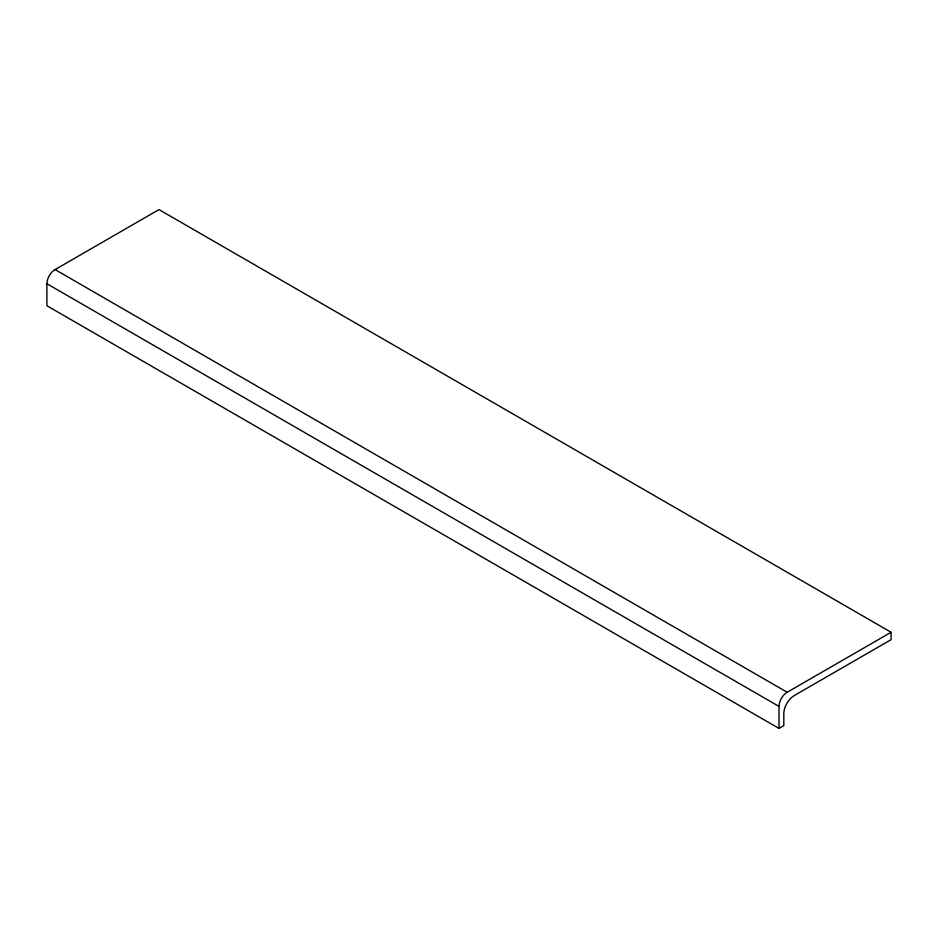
<?xml version="1.0" encoding="UTF-8"?>
<svg xmlns="http://www.w3.org/2000/svg" width="938" height="938" viewBox="0 0 938 938"><rect width="100%" height="100%" fill="white"/><g stroke="black" fill="none" stroke-linecap="round" stroke-linejoin="round"><path stroke-width="1.41" d="M55.072 269.581L158.991 209.584L891.1 632.271L891.1 639.657L794.216 695.597A14.715 8.501 -60 0 0 783.816 713.619L783.816 725.637L779.009 728.416L46.9 305.729L46.9 283.733A11.561 6.672 -60 0 1 55.072 269.581L787.181 692.267L891.1 632.271M46.9 283.733L779.009 706.42L779.009 728.416M779.009 706.42A11.561 6.672 -60 0 1 787.181 692.267"/></g></svg>
